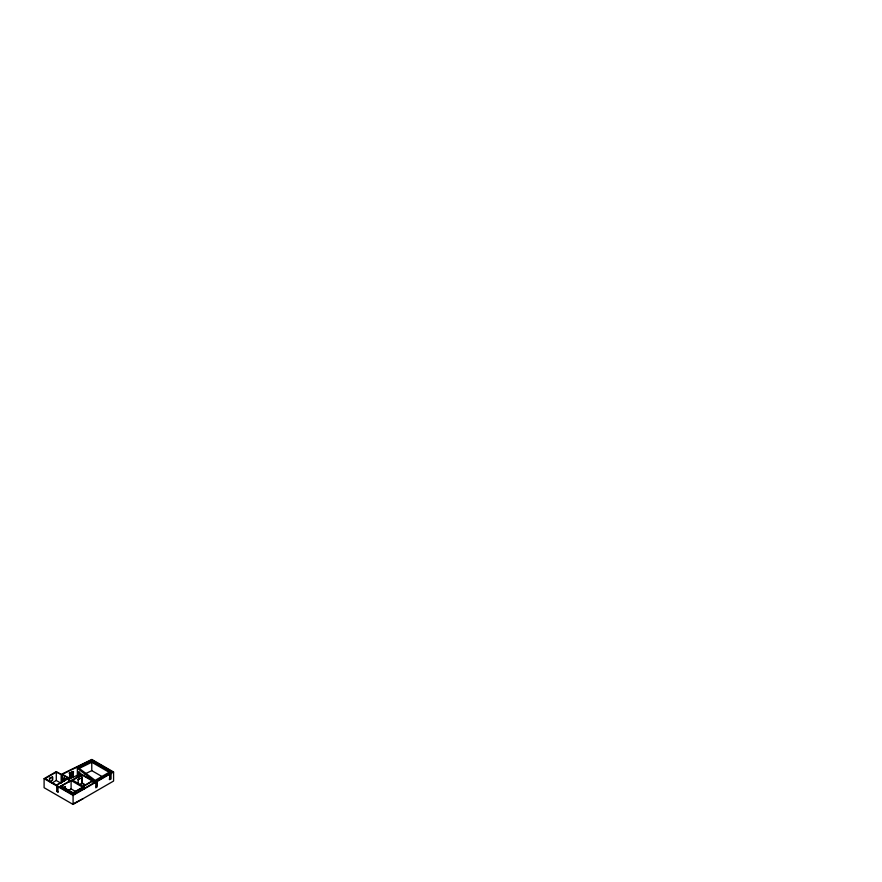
<?xml version="1.0" encoding="UTF-8"?>
<svg xmlns="http://www.w3.org/2000/svg" width="882" height="882" viewBox="0 0 882 882"><rect width="100%" height="100%" fill="white"/><g stroke="black" fill="none" stroke-linecap="round" stroke-linejoin="round"><path stroke-width="1.32" d="M44.1 778.652L56.294 771.607L61.156 774.418L91.816 759.435L113.58 772.004L113.58 781.055L73.085 804.439L44.1 787.703L44.1 778.652L73.085 795.388L113.58 772.004M68.609 778.078L56.294 772.125L45.147 778.552L56.47 785.09L68.609 778.078L68.609 781.661M49.8 781.717L52.589 780.107L52.589 776.888L49.8 778.497L49.359 781.463M52.479 780.041L52.479 777.075L49.359 778.244M51.84 783.062L56.294 780.493L61.156 783.293L61.156 774.925M63.978 778.122L65.907 779.015L63.978 778.122L63.978 781.507M68.994 781.661L68.994 778.078L56.492 785.3L73.085 794.869L112.698 772.004L91.772 759.92L62.435 774.297L62.435 781.474M60.671 788.453L60.671 786.06L82.026 774.495L93.062 780.868L93.062 783.26M71.1 780.515L61.431 786.105L72.986 792.775L82.665 787.196L71.1 780.515L71.1 788.894L75.731 791.562M68.443 782.202L70.604 780.956M82.015 774.958L72.798 780.272L83.095 786.215L92.301 780.901L82.015 774.958L82.015 783.326L85.444 785.311M57.253 791.132L57.992 792.201L57.992 787.703L56.735 786.976L56.735 791.474L58.366 791.782M62.876 787.99L65.4 786.535L65.4 788.795M79.711 778.552L77.781 779.666L81.739 777.836L81.739 783.481L81.739 777.836M67.682 790.867L71.1 788.894M81.353 783.26L82.026 782.874L84.231 784.142M79.358 784.859L82.015 783.326M83.448 788.817L83.448 786.424L93.062 780.868M60.671 786.06L72.986 793.172L84.066 786.777L84.066 789.169M109.368 774.947L111.066 774.473L111.066 778.982L109.368 779.445M96.513 786.744L96.954 782.72L95.84 783.37L95.763 787.824L97.02 787.097L97.02 782.588L95.399 783.117M109.809 779.71L109.809 775.201L110.625 774.22M73.085 803.833L83.018 798.706M77.362 768.343L91.827 761.221L110.967 772.268L94.859 781.562L77.362 768.343L77.362 776.711L78.366 777.472L78.366 771.816L81.221 773.977L81.221 776.237M69.193 773.117L73.493 771.507L73.03 776.987M69.336 773.194L71.409 772.676L70.99 777.825M71.221 772.279L73.305 771.75L72.886 776.899M69.193 778.861L78.366 774.859M91.772 762.257L79.226 768.387L95.168 780.361L109.148 772.29L91.772 762.257L91.772 770.625L102.202 776.645M84.926 773.966L91.772 770.625M109.456 779.269L109.897 775.256M62.435 774.297L68.994 778.078M83.448 786.424L84.066 786.777M65.4 786.535L64.981 788.552M87.505 762.654L86.557 763.117M71.221 777.715L71.64 772.566M69.336 778.641L69.766 773.492M79.512 772.445L79.512 776.965M79.226 771.971L79.226 776.755M78.167 779.897L78.167 784.418M73.085 795.388L73.085 804.439M72.986 793.172L72.986 795.564M69.667 773.382L69.667 779.126M64.166 778.012L64.166 781.397M62.236 774.396L62.236 781.573M56.294 772.125L56.294 780.493M57.253 786.865L58.366 787.505L57.253 786.865"/></g></svg>
